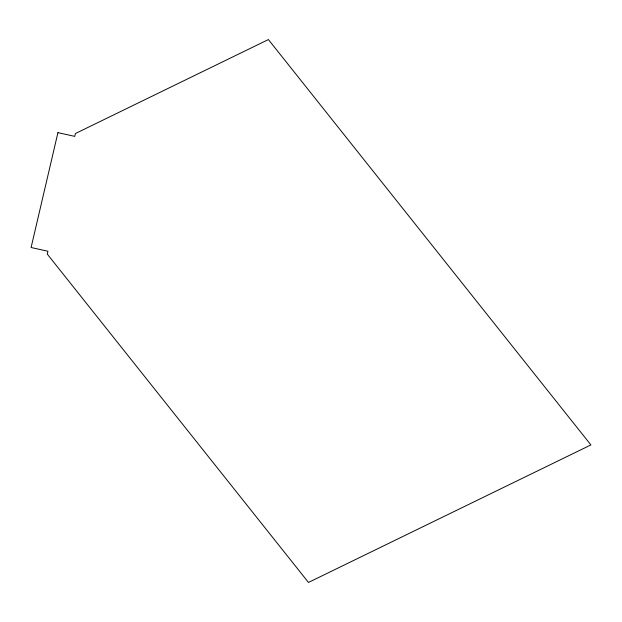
<?xml version="1.0" encoding="UTF-8"?>
<svg xmlns="http://www.w3.org/2000/svg" width="622" height="622" viewBox="0 0 622 622"><rect width="100%" height="100%" fill="white"/><g stroke="black" fill="none" stroke-linecap="round" stroke-linejoin="round"><path stroke-width="0.93" d="M57.932 132.641L31.1 247.509L47.925 251.241L47.264 254.095L308.481 582.441L590.9 444.924L268.409 39.559L75.418 133.528L74.757 136.374L57.932 132.641"/></g></svg>
